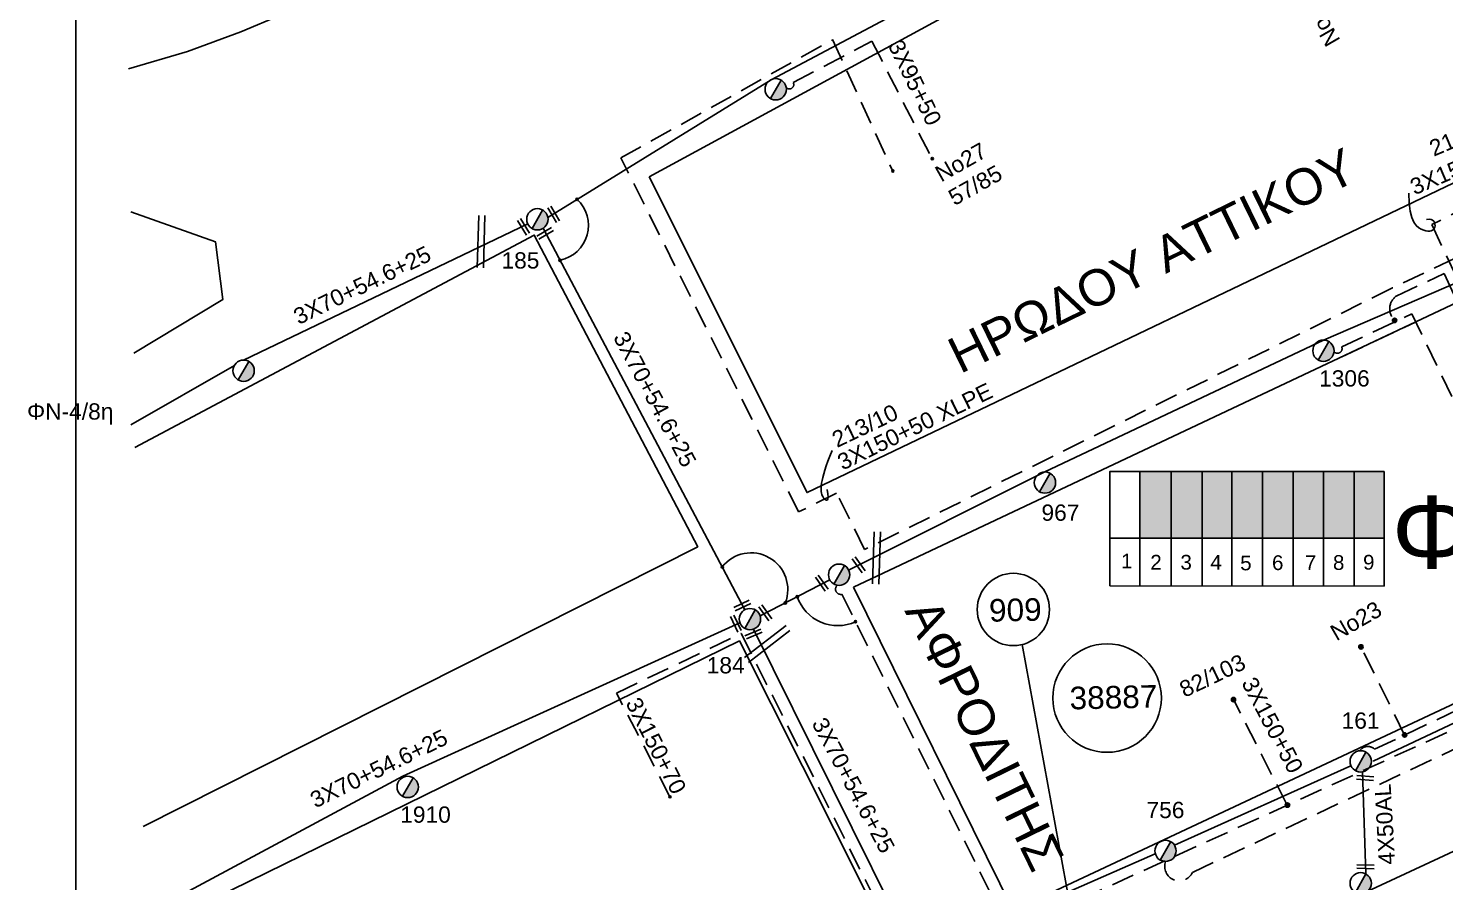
# Model space of a CAD drawing. Header units: millimetres. Extents: x 1421 to 7149, y 887 to 1917.
# Drawn here: x 5033 to 5189.7, y 1461.5 to 1555.9 of the extents above; entities that cross this region are included whole.
import ezdxf

# ---------------------------------------------------------------- set-up
doc = ezdxf.new("R2010")
doc.units = ezdxf.units.MM
doc.linetypes.add('DASHED', pattern=[19.05, 12.7, -6.35])
for name, color, linetype in [('Pillar', 7, 'Continuous'), ('Άγνωστα', 7, 'Continuous'), ('Γυμνά εναέρια ΧΤ (3Φ) 4x50AL', 7, 'Continuous'), ('Καλώδια ΧΤ   3x150+50CU', 7, 'DASHED'), ('Καλώδια ΧΤ   3x150+70AL', 7, 'DASHED'), ('Καλώδια ΧΤ   3x150AL+50CU', 7, 'DASHED'), ('Μηχανική τομή', 7, 'Continuous'), ('Στύλος ΦΜ', 7, 'Continuous'), ('Στύλος ΦΜ @ 1', 7, 'Continuous'), ('Συνδέσεις', 7, 'Continuous'), ('Συνεστραμμένα ΧΤ   3x70+54.6+25 AL', 7, 'SYN_LINE'), ('Τομή', 7, 'Continuous'), ('Υπόβαθρο ΔΕΗ', 7, 'Continuous'), ('Υπόγεια καλώδια Παροχών ΧΤ   4x50AL', 7, 'DASHED')]:
    doc.layers.add(name, color=color, linetype=linetype)
doc.styles.add('arial', font='arial.ttf')
doc.styles.get("Standard").update_dxf_attribs({"font": 'arial.ttf'})
doc.linetypes.add('PRANES_TEXNHTO', pattern='A,1,[136,SPECLINE.shx,S=1.5,R=0,X=0,Y=0],2,[137,SPECLINE.shx,S=1,R=0,X=0,Y=0],1', length=4)
doc.linetypes.add('SYN_LINE', pattern='A,0.5,-0.0001,["/\\/\\/\\/",Standard,S=0.1,R=0,X=0,Y=-0.05],-0.25', length=0.7501)

# ---------------------------------------------------------------- blocks, each defined once
blk = doc.blocks.new('ΥΠΑΡΧΩΝ ΤΣΙΜΕΝΤΕΝΙΟΣ ΣΤΥΛΟΣ')
at = {"layer": 'Στύλος ΦΜ'}
blk.add_hatch(color=256, dxfattribs=at).paths.add_polyline_path([(-1.29, -2.28, 0.574793), (2.62, 0, 0.268822), (1.3, 2.27)])
blk.add_line((-1.29, -2.28), (1.3, 2.27), dxfattribs=at)
blk.add_circle((0, 0), 2.62, dxfattribs=at)
at = {"layer": 'Στύλος ΦΜ', "flags": 4}
for tag, p in [('ΑΡΙΘΜΟΣ', (-4.68, 8.05)), ('ΤΥΠΟΣ', (-4.91, 3.03))]:
    blk.add_attdef(tag, p, '', height=4, dxfattribs=at)
blk = doc.blocks.new('_ΣΥΝΔΕΣΗ')
at = {"layer": 'Συνδέσεις', "linetype": 'SYN_LINE', "ltscale": 40}
blk.add_hatch(color=256, dxfattribs=at).paths.add_polyline_path([(0.5, -0.01, 1), (-0.5, -0.01, 1)])
at = {"layer": 'Συνδέσεις'}
blk.add_circle((0, -0.01), 0.5, dxfattribs=at)
blk = doc.blocks.new('ΜΗΧΑΝΙΚΗ ΤΟΜΗ')
at = {"layer": 'Μηχανική τομή', "ltscale": 40}
for p, q in [((-3.67, 1.17), (3.91, 1.17)), ((3.91, -0.38), (-3.67, -0.38))]:
    blk.add_line(p, q, dxfattribs=at)
blk = doc.blocks.new('ΤΟΜΗ')
at = {"layer": 'Τομή', "ltscale": 40}
for p, q in [((10.95, 0.22), (-12.13, 0.22)), ((10.95, -2.57), (-12.13, -2.57))]:
    blk.add_line(p, q, dxfattribs=at)

msp = doc.modelspace()

# ---------------------------------------------------------------- hatches: boundary and pattern name
at = {"layer": 'Pillar', "lineweight": -3, "ltscale": 0.1}
for color, points in [(151, [(5155.96, 1499.55), (5159.4, 1499.55), (5159.4, 1506.91), (5155.96, 1506.91)]), (133, [(5159.4, 1499.55), (5162.84, 1499.55), (5162.84, 1506.91), (5159.4, 1506.91)]), (1, [(5166.13, 1506.91), (5162.84, 1506.91), (5162.84, 1499.55), (5166.13, 1499.54)]), (6, [(5169.52, 1506.91), (5166.13, 1506.91), (5166.13, 1499.54), (5169.52, 1499.54)]), (30, [(5172.92, 1506.91), (5169.52, 1506.91), (5169.52, 1499.54), (5172.92, 1499.54)]), (62, [(5172.92, 1499.54), (5176.25, 1499.53), (5176.25, 1506.91), (5172.92, 1506.91)]), (27, [(5176.25, 1499.53), (5179.64, 1499.53), (5179.64, 1506.91), (5176.25, 1506.91)])]:
    msp.add_hatch(color=color, dxfattribs=at).paths.add_polyline_path(points)
at = {"layer": 'Καλώδια ΧΤ   3x150AL+50CU', "linetype": 'DASHED', "ltscale": 0.2}
h = msp.add_hatch(color=5, dxfattribs=at)
h.dxf.hatch_style = 1
h.paths.add_polyline_path([(5182.96, 1506.91), (5179.64, 1506.91), (5179.64, 1499.53), (5182.96, 1499.53)])

# ---------------------------------------------------------------- linework, layer by layer
at = {"lineweight": -3, "ltscale": 0.1}
msp.add_lwpolyline([(5038.25, 1899.55), (6989.1, 1899.55), (6989.1, 911.99), (5038.25, 911.99)], close=True, dxfattribs=at)
at = {"layer": 'Pillar', "lineweight": -3, "ltscale": 40}
for points in [[(5152.63, 1494.27), (5152.63, 1506.91), (5182.96, 1506.91), (5182.96, 1494.24), (5152.63, 1494.27)], [(5155.96, 1494.27), (5155.96, 1506.91)], [(5159.4, 1494.27), (5159.4, 1506.91)], [(5162.84, 1494.26), (5162.84, 1506.91)], [(5166.13, 1494.26), (5166.13, 1506.91)], [(5169.52, 1494.26), (5169.52, 1506.91)], [(5172.92, 1494.25), (5172.92, 1506.91)], [(5176.25, 1494.25), (5176.25, 1506.91)], [(5179.64, 1494.25), (5179.64, 1506.91)], [(5152.63, 1499.56), (5182.96, 1499.53)]]:
    msp.add_lwpolyline(points, dxfattribs=at)
at = {"layer": 'Άγνωστα', "color": 7, "lineweight": -3}
msp.add_lwpolyline([(5142.94, 1487.78), (5148.21, 1459.04)], dxfattribs=at)
msp.add_circle((5141.96, 1491.66), 4, dxfattribs=at)
at = {"layer": 'Γυμνά εναέρια ΧΤ (3Φ) 4x50AL', "color": 133, "lineweight": -3, "ltscale": 0.1}
msp.add_lwpolyline([(5180.59, 1473.69), (5180.96, 1462.41)], dxfattribs=at)
at = {"layer": 'Καλώδια ΧΤ   3x150+50CU', "color": 30, "lineweight": -3, "ltscale": 0.2}
msp.add_lwpolyline([(5116.84, 1549.39, 0.886315), (5117.61, 1549.95), (5126.31, 1554.53), (5132.98, 1541.51)], format="xyb", dxfattribs=at)
at = {"layer": 'Καλώδια ΧΤ   3x150+50CU', "color": 151, "lineweight": -3, "ltscale": 0.2}
for points in [[(5184.11, 1523.64, -0.46369), (5184.32, 1526.33), (5189.61, 1528.81), (5192.45, 1522.77)], [(5177.43, 1520.16, 0.835132), (5178.28, 1520.7), (5186.02, 1524.35), (5186.02, 1524.35), (5192.82, 1510.4)]]:
    msp.add_lwpolyline(points, format="xyb", dxfattribs=at)
at = {"layer": 'Καλώδια ΧΤ   3x150+50CU', "color": 27, "lineweight": -3, "ltscale": 0.2}
msp.add_lwpolyline([(5098.07, 1482.4), (5111.84, 1489.01), (5128.51, 1455.92)], dxfattribs=at)
at = {"layer": 'Καλώδια ΧΤ   3x150+50CU', "color": 30, "lineweight": -3, "ltscale": 0.2}
msp.add_lwpolyline([(5172.26, 1470.02), (5166.31, 1481.7)], dxfattribs=at)
at = {"layer": 'Καλώδια ΧΤ   3x150+70AL', "color": 27, "lineweight": -3, "ltscale": 0.2}
msp.add_lwpolyline([(5103.98, 1470.94), (5098.07, 1482.4)], dxfattribs=at)
at = {"layer": 'Καλώδια ΧΤ   3x150AL+50CU', "color": 27, "lineweight": -3, "ltscale": 0.2}
msp.add_lwpolyline([(5194.26, 1532.13), (5183.9, 1527.23), (5125.51, 1498.29), (5122.41, 1504.54), (5118.21, 1502.45), (5098.55, 1541.6), (5121.97, 1554.69), (5128.62, 1540.14)], dxfattribs=at)
at = {"layer": 'Καλώδια ΧΤ   3x150AL+50CU', "color": 5, "lineweight": -3, "ltscale": 0.2}
msp.add_lwpolyline([(5158.8, 1463.78, 0.961168), (5161.77, 1462.58), (5223.84, 1491.78), (5225.35, 1491.92), (5229.32, 1493.79), (5209.53, 1532.82), (5211.15, 1533.64), (5206.28, 1543.26), (5188.24, 1534.23), (5193.4, 1523.25)], format="xyb", dxfattribs=at)
at = {"layer": 'Καλώδια ΧΤ   3x150AL+50CU', "color": 30, "lineweight": -3, "ltscale": 0.2}
msp.add_lwpolyline([(5149.45, 1459.64), (5224.97, 1493.99), (5203.54, 1536.28), (5195.52, 1532.26), (5198.72, 1525.95)], dxfattribs=at)
at = {"layer": 'Καλώδια ΧΤ   3x150AL+50CU', "color": 133, "lineweight": -3, "ltscale": 0.2}
msp.add_lwpolyline([(5180.28, 1476.02, -0.482992), (5181.92, 1476.19), (5222.76, 1495.63), (5203.15, 1534.96), (5197.02, 1531.9), (5199.73, 1526.46)], format="xyb", dxfattribs=at)
at = {"layer": 'Καλώδια ΧΤ   3x150AL+50CU', "linetype": 'DASHED', "ltscale": 0.2}
msp.add_lwpolyline([(5178.28, 1519.59), (5186.46, 1523.45)], dxfattribs=at)
at = {"layer": 'Καλώδια ΧΤ   3x150AL+50CU', "color": 30, "lineweight": -3, "ltscale": 0.2}
msp.add_lwpolyline([(5122.49, 1494.34, 0.774736), (5122.99, 1493.34), (5142.69, 1453.74), (5145.67, 1455.22)], format="xyb", dxfattribs=at)
at = {"layer": 'Συνεστραμμένα ΧΤ   3x70+54.6+25 AL', "color": 30, "lineweight": -3, "ltscale": 20}
for points in [[(5090.47, 1535.02), (5115.17, 1550.26), (5139.99, 1563.45), (5178.66, 1582.46)], [(5090.06, 1533.65), (5089.95, 1533.83), (5112.27, 1491.63)]]:
    msp.add_lwpolyline(points, dxfattribs=at)
at = {"layer": 'Συνεστραμμένα ΧΤ   3x70+54.6+25 AL', "color": 151, "lineweight": -3, "ltscale": 20}
msp.add_lwpolyline([(5213.98, 1537.76), (5176.26, 1521.46), (5145.45, 1506.88), (5123.74, 1496.02)], dxfattribs=at)
at = {"layer": 'Συνεστραμμένα ΧΤ   3x70+54.6+25 AL', "color": 1, "lineweight": -3, "ltscale": 20}
for points in [[(5056.81, 1519.25), (5088.24, 1534.31)], [(5044.34, 1512.09), (5055.8, 1518.66)]]:
    msp.add_lwpolyline(points, dxfattribs=at)
at = {"layer": 'Συνεστραμμένα ΧΤ   3x70+54.6+25 AL', "color": 5, "lineweight": -3, "ltscale": 20}
for points in [[(5181.76, 1474.87), (5233.51, 1499.3)], [(5113.22, 1489.48), (5130.69, 1454.23)], [(5159.78, 1465.6), (5179.3, 1474.38)], [(5132.01, 1453.38), (5157.66, 1464.64)]]:
    msp.add_lwpolyline(points, dxfattribs=at)
at = {"layer": 'Συνεστραμμένα ΧΤ   3x70+54.6+25 AL', "color": 30, "lineweight": -3, "ltscale": 8}
msp.add_lwpolyline([(5113.95, 1490.94), (5121.65, 1494.95)], dxfattribs=at)
at = {"layer": 'Συνεστραμμένα ΧΤ   3x70+54.6+25 AL', "color": 27, "lineweight": -3, "ltscale": 20}
msp.add_lwpolyline([(5045.79, 1457.83), (5074.42, 1473.22), (5111.71, 1490.19)], dxfattribs=at)
at = {"layer": 'Υπόβαθρο ΔΕΗ', "linetype": 'PRANES_TEXNHTO', "lineweight": -3, "ltscale": 0.5, "flags": 128}
msp.add_lwpolyline([(5044.09, 1551.45), (5050.6, 1553.39), (5056.52, 1555.56), (5060.9, 1557.4), (5071.38, 1561.74), (5077.75, 1564.93), (5085.45, 1569.14), (5095.65, 1573.04), (5103.95, 1576.42), (5110.24, 1578.52), (5114.69, 1581.58), (5121.92, 1586.95), (5134.82, 1598.46), (5144.9, 1609.09), (5151.71, 1616.04), (5160.49, 1624), (5169.86, 1632.66), (5178.13, 1640.42), (5182.81, 1646.4), (5191, 1657.9), (5194.63, 1663.38), (5197.08, 1666.2), (5201.6, 1670.05), (5207.85, 1674.97), (5214.81, 1678.67), (5220.3, 1680.6), (5228.38, 1682.15), (5234.39, 1682.89), (5245.58, 1683.04), (5257.26, 1683.58), (5266.01, 1684.62), (5276.98, 1687.95), (5290.25, 1691.5), (5300.97, 1693.83), (5312.38, 1695.9), (5322.39, 1698.05), (5336.18, 1700.5), (5350.27, 1701.38), (5358.61, 1701.98), (5370.4, 1703.54), (5378.78, 1704.28), (5387.23, 1705.61), (5404.76, 1708.58), (5428.56, 1713.61), (5440.79, 1715.84), (5450.76, 1719.55), (5463.07, 1723.4), (5474.86, 1727.4), (5486.52, 1732.31), (5496.23, 1736.31), (5511.06, 1743.5), (5515.76, 1746.35), (5525.48, 1750.05), (5532.07, 1754.64), (5545.27, 1761.16), (5557.32, 1769.28), (5564.14, 1774.9), (5567.85, 1778.39), (5576.45, 1785.72), (5591.37, 1798.86), (5595.15, 1803.31), (5604.87, 1815.26), (5609.99, 1821.71), (5613.56, 1825.44), (5616.97, 1828.99), (5625.42, 1833.36), (5635.8, 1837.22), (5644.72, 1840.65), (5648.28, 1841.69), (5654.73, 1845.39), (5666.37, 1855.46), (5675.43, 1865.58), (5682.03, 1872.84), (5684.18, 1875.87), (5692.11, 1878.76), (5696.79, 1878.91), (5705.64, 1879.24), (5713.43, 1880.94), (5717.06, 1881.24), (5723.44, 1883.39), (5734.41, 1888.79), (5742.12, 1893.9), (5753.27, 1901.79)], dxfattribs=at)
at = {"layer": 'Υπόβαθρο ΔΕΗ', "lineweight": -3, "ltscale": 0.2}
for points in [[(5101.68, 1539.51), (5119.15, 1504.59), (5198.48, 1542.59), (5179.03, 1581.55), (5101.68, 1539.51)], [(5044.35, 1535.64), (5053.72, 1532.31), (5054.5, 1525.94), (5044.69, 1520.01)], [(5044.77, 1509.57), (5088.97, 1533.07), (5107.05, 1498.59), (5045.72, 1467.65)], [(5124.28, 1494.11), (5141.95, 1458.36), (5221.4, 1495.65), (5203.53, 1531.5), (5124.28, 1494.11)], [(5045.82, 1455.9), (5111.65, 1488.19), (5129.12, 1453.51), (5046.18, 1413.8)], [(5184.5, 1393.23), (5174.31, 1393.23), (5148.15, 1445.11), (5212.95, 1475.28), (5216.97, 1471.39), (5184.5, 1393.23)]]:
    msp.add_lwpolyline(points, dxfattribs=at)
at = {"layer": 'Υπόβαθρο ΔΕΗ', "linetype": 'Continuous', "lineweight": -3, "ltscale": 0.1}
msp.add_circle((5152.33, 1481.86), 6, dxfattribs=at)
at = {"layer": 'Υπόβαθρο ΔΕΗ', "lineweight": -3}
for centre, radius, start, end in [((5091.01, 1534.14), 3.94, 281.9492, 46.9724), ((5112.95, 1493.86), 4.06, 338.6537, 141.7943), ((5122.53, 1494.59), 4.72, 198.6117, 294.7465)]:
    msp.add_arc(centre, radius, start, end, dxfattribs=at)
at = {"layer": 'Υπόβαθρο ΔΕΗ', "lineweight": -3, "ltscale": 0.2}
for points in [[(5185.7, 1537.7), (5185.7, 1534.44), (5187.61, 1533.22), (5188.9, 1533.7), (5188.48, 1535.01), (5187.66, 1534.79)], [(5121.93, 1509.25), (5120.47, 1505.79), (5120.68, 1503.68), (5121.7, 1503.43), (5121.36, 1504.93)]]:
    msp.add_open_spline(points, degree=3, dxfattribs=at)
at = {"layer": 'Υπόγεια καλώδια Παροχών ΧΤ   4x50AL', "color": 133, "lineweight": -3, "ltscale": 0.2}
msp.add_lwpolyline([(5185.24, 1477.77), (5180.41, 1487.53)], dxfattribs=at)

# ---------------------------------------------------------------- block references
at = {"layer": 'Μηχανική τομή', "lineweight": -3}
for p, xscale, yscale, zscale, rotation in [((5091, 1535.34), 0.2500000000004065, 0.2500000000004065, 0.2500000000004065, 300.4997346602688), ((5087.67, 1533.96), 0.2500000000000998, 0.2500000000000998, 0.2500000000000998, 301.9391929017725), ((5090.14, 1533.36), 0.2500000000001119, 0.2500000000001119, 0.2500000000001119, 211.023253790381), ((5124.95, 1496.62), 0.2500000000002682, 0.2500000000002682, 0.2500000000002682, 125.1968341227941), ((5120.86, 1494.6), 0.2500000000002682, 0.2500000000002682, 0.2500000000002682, 125.1968341227941), ((5111.96, 1492.2), 0.2500000000006592, 0.2500000000006592, 0.2500000000006592, 205.4829314217797), ((5114.62, 1491.32), 0.2500000000002682, 0.2500000000002682, 0.2500000000002682, 125.1968341227941), ((5111.36, 1490.12), 0.2500000000010697, 0.2500000000010697, 0.2500000000010697, 115.4829314217348), ((5113.21, 1489.05), 0.2500000000000734, 0.2500000000000734, 0.2500000000000734, 203.1413997904072), ((5180.83, 1472.92), 0.2500000000007094, 0.2500000000007094, 0.2500000000007094, 355.8788476359209), ((5180.88, 1463.1), 0.2500000000007251, 0.2500000000007251, 0.2500000000007251, 358.4050167509458)]:
    msp.add_blockref('ΜΗΧΑΝΙΚΗ ΤΟΜΗ', p, dxfattribs=dict(at, xscale=xscale, yscale=yscale, zscale=zscale, rotation=rotation))
at = {"layer": 'Στύλος ΦΜ @ 1', "lineweight": -3, "ltscale": 40, "xscale": 0.4499999999998181, "yscale": 0.4499999999998181, "zscale": 0.4499999999998181}
for p in [(5115.68, 1549.2), (5056.81, 1518.07), (5122.69, 1495.5), (5180.38, 1461.38)]:
    msp.add_blockref('ΥΠΑΡΧΩΝ ΤΣΙΜΕΝΤΕΝΙΟΣ ΣΤΥΛΟΣ', p, dxfattribs=at)
at = {"layer": 'Στύλος ΦΜ @ 1', "lineweight": -3, "ltscale": 40}
ref = msp.add_blockref('ΥΠΑΡΧΩΝ ΤΣΙΜΕΝΤΕΝΙΟΣ ΣΤΥΛΟΣ', (5089.31, 1534.82), dxfattribs=dict(at, xscale=0.4499999999998181, yscale=0.4499999999998181, zscale=0.4499999999998181))
ref.add_attrib('ΑΡΙΘΜΟΣ', '185', (5085.34, 1529.37), dxfattribs={"layer": 'Στύλος ΦΜ', "height": 1.8, "flags": 4})
ref = msp.add_blockref('ΥΠΑΡΧΩΝ ΤΣΙΜΕΝΤΕΝΙΟΣ ΣΤΥΛΟΣ', (5176.26, 1520.28), dxfattribs=dict(at, xscale=0.4499999999998181, yscale=0.4499999999998181, zscale=0.4499999999998181))
ref.add_attrib('ΑΡΙΘΜΟΣ', '1306', (5175.78, 1516.32), dxfattribs={"layer": 'Στύλος ΦΜ', "height": 1.8, "flags": 4})
ref = msp.add_blockref('ΥΠΑΡΧΩΝ ΤΣΙΜΕΝΤΕΝΙΟΣ ΣΤΥΛΟΣ', (5145.45, 1505.7), dxfattribs=dict(at, xscale=0.4499999999998181, yscale=0.4499999999998181, zscale=0.4499999999998181))
ref.add_attrib('ΑΡΙΘΜΟΣ', '967', (5145.07, 1501.47), dxfattribs={"layer": 'Στύλος ΦΜ', "height": 1.8, "flags": 4})
ref = msp.add_blockref('ΥΠΑΡΧΩΝ ΤΣΙΜΕΝΤΕΝΙΟΣ ΣΤΥΛΟΣ', (5112.82, 1490.59), dxfattribs=dict(at, xscale=0.4499999999998181, yscale=0.4499999999998181, zscale=0.4499999999998181))
ref.add_attrib('ΑΡΙΘΜΟΣ', '184', (5108.04, 1484.59), dxfattribs={"layer": 'Στύλος ΦΜ', "height": 1.8, "flags": 4})
ref = msp.add_blockref('ΥΠΑΡΧΩΝ ΤΣΙΜΕΝΤΕΝΙΟΣ ΣΤΥΛΟΣ', (5180.38, 1474.85), dxfattribs=dict(at, xscale=0.4499999999998181, yscale=0.4499999999998181, zscale=0.4499999999998181))
ref.add_attrib('ΑΡΙΘΜΟΣ', '161', (5178.27, 1478.47), dxfattribs={"layer": 'Στύλος ΦΜ', "height": 1.8, "flags": 4})
ref = msp.add_blockref('ΥΠΑΡΧΩΝ ΤΣΙΜΕΝΤΕΝΙΟΣ ΣΤΥΛΟΣ', (5074.97, 1472.03), dxfattribs=dict(at, xscale=0.4499999999998181, yscale=0.4499999999998181, zscale=0.4499999999998181))
ref.add_attrib('ΑΡΙΘΜΟΣ', '1910', (5074.14, 1468.07), dxfattribs={"layer": 'Στύλος ΦΜ', "height": 1.8, "flags": 4})
ref = msp.add_blockref('ΥΠΑΡΧΩΝ ΤΣΙΜΕΝΤΕΝΙΟΣ ΣΤΥΛΟΣ', (5158.79, 1464.96), dxfattribs=dict(at, xscale=0.4499999999998181, yscale=0.4499999999998181, zscale=0.4499999999998181))
ref.add_attrib('ΑΡΙΘΜΟΣ', '756', (5156.69, 1468.58), dxfattribs={"layer": 'Στύλος ΦΜ', "height": 1.8, "flags": 4})
at = {"layer": 'Συνδέσεις', "lineweight": -3}
for p, xscale, yscale, zscale in [((5132.99, 1541.54), 0.25, 0.25, 0.25), ((5128.63, 1540.16), 0.25, 0.25, 0.25), ((5093.7, 1537.02), 0.25, 0.25, 0.25), ((5091.82, 1530.28), 0.25, 0.25, 0.25), ((5184.13, 1523.64), 0.4777242751394019, 0.4777242751394019, 0.4777242751394019), ((5109.77, 1496.37), 0.25, 0.25, 0.25), ((5118.06, 1493.08), 0.25, 0.25, 0.25), ((5116.73, 1492.39), 0.25, 0.25, 0.25), ((5124.5, 1490.31), 0.25, 0.25, 0.25), ((5180.41, 1487.53), 0.4777242751392805, 0.4777242751392805, 0.4777242751392805), ((5166.31, 1481.7), 0.4777242751392805, 0.4777242751392805, 0.4777242751392805), ((5185.24, 1477.78), 0.4777242751392805, 0.4777242751392805, 0.4777242751392805), ((5103.98, 1470.94), 0.25, 0.25, 0.25), ((5172.27, 1470.02), 0.4777242751392805, 0.4777242751392805, 0.4777242751392805)]:
    msp.add_blockref('_ΣΥΝΔΕΣΗ', p, dxfattribs=dict(at, xscale=xscale, yscale=yscale, zscale=zscale))
at = {"layer": 'Τομή', "lineweight": -3}
for p, xscale, yscale, zscale, rotation in [((5083.38, 1532.19), 0.2499999999999679, 0.2499999999999679, 0.2499999999999679, 268.4639206087762), ((5127.11, 1497.2), 0.2499999999999679, 0.2499999999999679, 0.2499999999999679, 268.4639206087762), ((5114.8, 1487.51), 0.2499999999999123, 0.2499999999999123, 0.2499999999999123, 217.5794065470533)]:
    msp.add_blockref('ΤΟΜΗ', p, dxfattribs=dict(at, xscale=xscale, yscale=yscale, zscale=zscale, rotation=rotation))

# ---------------------------------------------------------------- texts
at = {"lineweight": -3, "ltscale": 40, "char_height": 4, "width": 64.8866, "attachment_point": 1, "style": 'arial'}
for s, insert, rotation in [('ΗΡΩΔΟΥ ΑΤΤΙΚΟΥ', (5134.31, 1521.27), 26), ('ΑΦΡΟΔΙΤΗΣ', (5133.48, 1493.28), 296)]:
    msp.add_mtext(s, dxfattribs=dict(at, insert=insert, rotation=rotation))
at = {"layer": 'Pillar', "lineweight": -3, "ltscale": 30, "char_height": 1.63, "width": 11.2573, "attachment_point": 1}
for s, insert in [('1', (5153.87, 1497.83)), ('2', (5157.11, 1497.7)), ('3', (5160.44, 1497.7)), ('4', (5163.75, 1497.7)), ('5', (5167.05, 1497.62)), ('6', (5170.57, 1497.65)), ('7', (5174.2, 1497.65)), ('8', (5177.31, 1497.67)), ('9', (5180.64, 1497.7))]:
    msp.add_mtext(s, dxfattribs=dict(at, insert=insert))
at = {"layer": 'Άγνωστα', "color": 7, "lineweight": -3, "attachment_point": 1}
for s, insert, char_height, width, rotation in [('No 5', (5176.62, 1553.72), 1.8, 11.0807, 120.0251), ('3X95+50', (5129.66, 1554.89), 1.8, 1.8, 296), ('218/05', (5187.76, 1543.39), 1.8, 11.0807, 23), ('No27\\P57/85', (5133.09, 1540.45), 1.8, 1.8, 29.3557), ('3X150+50', (5185.63, 1539.12), 1.8, 11.0807, 23), ('3X70+54.6+25', (5062.12, 1524.73), 1.8, 1.8, 26), ('3X70+54.6+25', (5099.24, 1522.62), 1.8, 1.8, 298), ('3X150+50 XLPE', (5122.28, 1508.63), 1.8, 24.8276, 26), ('213/10', (5121.68, 1511.14), 1.8, 1.8, 25.5006), ('909', (5139.24, 1492.8), 2.5, 1.8, 1.2197), ('No23', (5176.8, 1489.68), 1.8, 1.8, 29.9455), ('82/103', (5160.12, 1483.5), 1.8, 1.8, 25.5006), ('3X150+50 ', (5168.74, 1484.39), 1.8, 24.8276, 297.7249), ('3X150+70', (5100.63, 1482.14), 1.8, 1.8, 297), ('3X70+54.6+25', (5121.2, 1479.92), 1.8, 1.8, 298), ('3X70+54.6+25', (5063.96, 1471.26), 1.8, 1.8, 26), ('4X50AL', (5182.4, 1463.37), 1.8, 6.8308, 93.244)]:
    msp.add_mtext(s, dxfattribs=dict(at, insert=insert, char_height=char_height, width=width, rotation=rotation))
at = {"layer": 'Άγνωστα', "color": 7, "lineweight": -3, "insert": (5032.86, 1514.46), "char_height": 1.8, "width": 1.8, "attachment_point": 1}
msp.add_mtext('ΦΝ-4/8η', dxfattribs=at)
at = {"layer": 'Υπόβαθρο ΔΕΗ', "lineweight": -3, "insert": (5183.8, 1504.21), "char_height": 8, "width": 84.6573, "attachment_point": 1}
msp.add_mtext('ΦN-84', dxfattribs=at)
at = {"layer": 'Υπόβαθρο ΔΕΗ', "linetype": 'Continuous', "lineweight": -3, "insert": (5148.15, 1483.1), "char_height": 2.5, "width": 1.8, "attachment_point": 1, "rotation": 1.2197}
msp.add_mtext('38887', dxfattribs=at)

doc.saveas('drawing.dxf')
